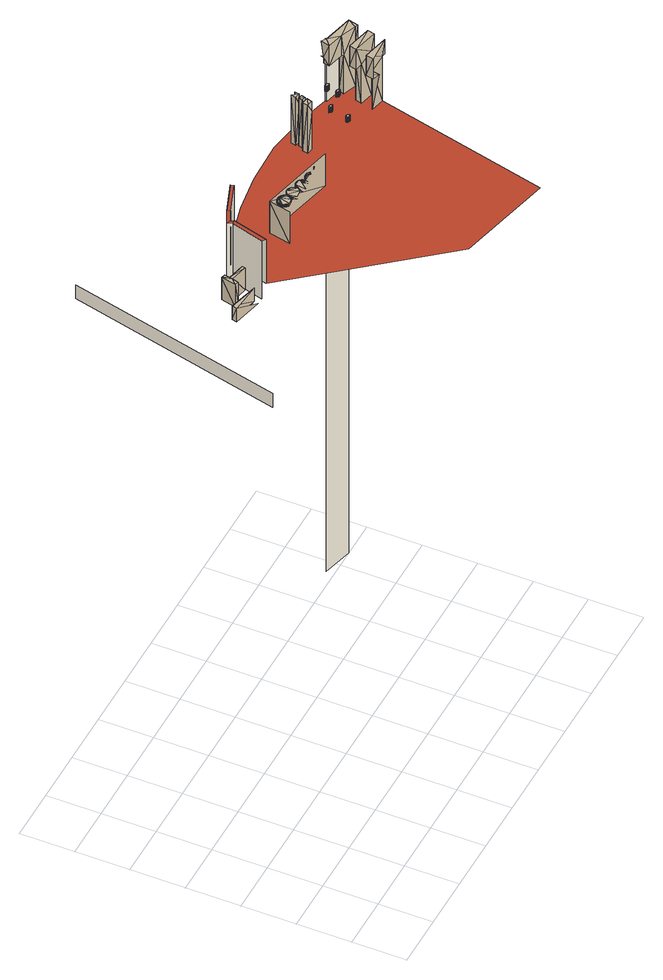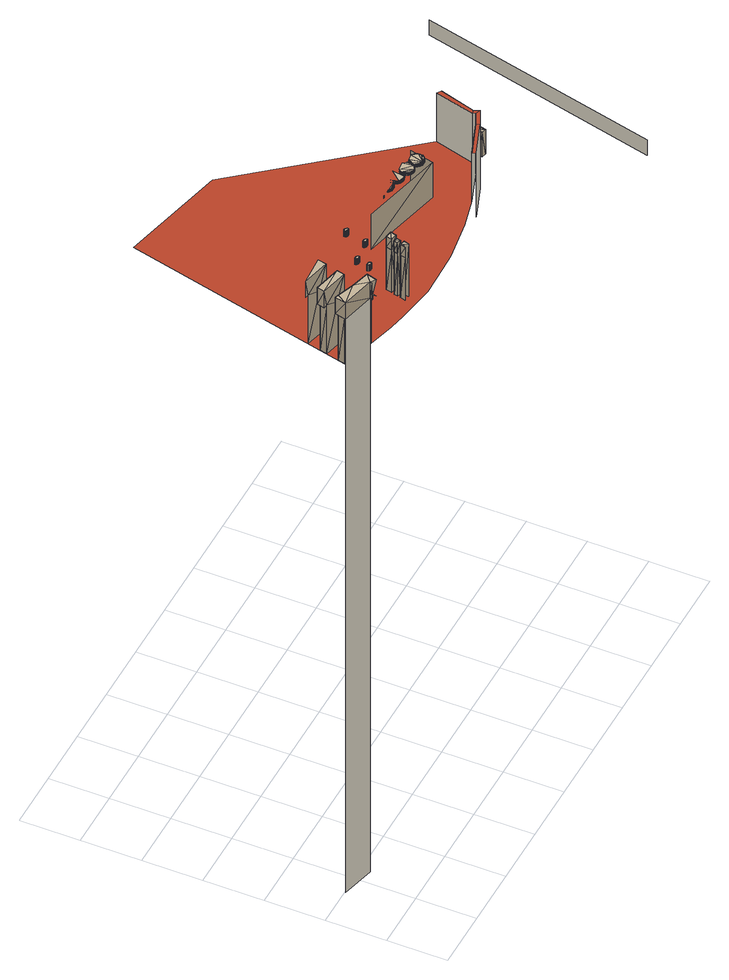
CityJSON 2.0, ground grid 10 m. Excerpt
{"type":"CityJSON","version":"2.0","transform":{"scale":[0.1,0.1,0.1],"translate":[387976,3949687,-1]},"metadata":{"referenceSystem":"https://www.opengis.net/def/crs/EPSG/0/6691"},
"CityObjects":{
"building1":{"type":"Building","attributes":{"延べ面積換算係数":"1","大字・町コード":"55","町・丁目コード":"1","13+区市町村コード+大字・町コード+町・丁目コード":"13101055001","地区計画":"大手町・丸の内・有楽町地区","class":"3002","usage":"401","measuredHeight":120.2,"storeysAboveGround":23,"storeysBelowGround":1,"RiverFloodingRiskAttribute.description":"10","RiverFloodingRiskAttribute.rank":"1","RiverFloodingRiskAttribute.depth":0.39,"RiverFloodingRiskAttribute.adminType":"2","RiverFloodingRiskAttribute.scale":"2","HighTideRiskAttribute.description":"2","HighTideRiskAttribute.rank":"1","HighTideRiskAttribute.depth":0.29,"BuildingDetailAttribute.buildingRoofEdgeArea":3352.26,"BuildingDetailAttribute.fireproofStructureType":"1001","BuildingDetailAttribute.urbanPlanType":"21","BuildingDetailAttribute.areaClassificationType":"22","BuildingDetailAttribute.districtsAndZonesType":"10","BuildingDetailAttribute.landUseType":"212","BuildingDetailAttribute.detailedUsage":"1210","BuildingDetailAttribute.specifiedBuildingCoverageRate":80,"BuildingDetailAttribute.specifiedFloorAreaRate":1300,"BuildingDetailAttribute.surveyYear":2021,"BuildingIDAttribute.prefecture":"13","BuildingIDAttribute.city":"13101"},"address":[{"country":"日本","locality":"東京都千代田区丸の内一丁目"}],"children":["building1-1","building1-2"],"geometry":[{"type":"MultiSurface","lod":"2","boundaries":[[[0,1,2,3]],[[4,5,6,7]],[[8,5,4,9]],[[10,11,7,6]],[[12,10,6,13]],[[5,14,13,6]],[[15,14,5,8]],[[16,17,14,15]],[[18,12,13,19]],[[13,14,17,19]],[[20,21,19,17]],[[22,20,17,16]],[[23,18,19,21]],[[24,25,22,16,15,8,9,26,27,28,29,30,31,32,33,34,35]],[[29,36,37,30]],[[38,37,36,39]],[[28,40,36,29]],[[36,40,41,39]],[[39,41,42,43]]],"semantics":{"surfaces":[{"type":"WallSurface"},{"type":"RoofSurface"}],"values":[0,1,0,0,0,1,0,0,0,1,1,0,0,1,0,1,0,1,0]}}]},
"building1-1":{"type":"BuildingInstallation","parents":["building1"],"geometry":[{"type":"MultiSurface","lod":"2","boundaries":[[[44,45,46]],[[45,47,46]],[[44,48,45]],[[49,44,46]],[[49,46,47]],[[47,45,50]],[[50,49,47]],[[51,52,53]],[[51,53,54]],[[55,56,51]],[[55,51,54]],[[56,52,51]],[[52,57,53]],[[54,53,58]],[[53,57,58]],[[55,54,56]],[[54,58,56]],[[57,59,58]],[[56,60,52]],[[61,59,57]],[[62,60,59]],[[57,52,62]],[[52,60,62]],[[61,62,59]],[[61,57,62]],[[58,63,56]],[[56,64,60]],[[65,59,60]],[[63,64,56]],[[58,59,63]],[[66,65,60]],[[63,59,65]],[[60,64,66]],[[66,64,63]],[[65,66,63]],[[67,68,69]],[[68,70,69]],[[71,67,69]],[[70,72,69]],[[73,71,69]],[[67,74,68]],[[72,73,69]],[[71,74,67]],[[70,68,72]],[[75,76,77]],[[68,74,72]],[[78,71,73]],[[79,78,73]],[[72,74,80]],[[81,71,78]],[[74,82,80]],[[81,78,79]],[[79,73,83]],[[84,72,80]],[[74,85,82]],[[83,81,79]],[[81,86,71]],[[80,82,85]],[[73,87,83]],[[84,80,85]],[[72,88,73]],[[89,74,71]],[[86,81,83]],[[87,86,83]],[[84,85,90]],[[88,72,84]],[[85,91,90]],[[92,86,87]],[[93,92,87]],[[88,84,90]],[[85,89,91]],[[85,74,89]],[[90,91,94]],[[87,95,93]],[[96,86,92]],[[91,97,94]],[[94,88,90]],[[96,98,86]],[[91,89,97]],[[92,93,96]],[[93,95,96]],[[87,99,95]],[[94,97,88]],[[88,100,73]],[[97,89,88]],[[98,96,95]],[[99,98,95]],[[88,89,101]],[[98,102,86]],[[89,103,101]],[[104,88,101]],[[89,105,103]],[[98,99,106]],[[99,107,106]],[[89,71,108]],[[109,98,106]],[[99,110,107]],[[109,106,107]],[[109,111,98]],[[110,109,107]],[[99,87,112]],[[111,102,98]],[[110,99,113]],[[111,109,110]],[[113,111,110]],[[99,112,113]],[[86,114,71]],[[102,111,113]],[[73,115,87]],[[112,102,113]],[[116,75,77]],[[100,115,73]],[[117,102,112]],[[118,117,112]],[[119,102,117]],[[119,117,118]],[[118,112,120]],[[120,119,118]],[[71,114,108]],[[87,115,112]],[[119,121,102]],[[122,119,120]],[[120,112,123]],[[124,122,120]],[[120,123,124]],[[121,122,124]],[[119,122,121]],[[123,121,124]],[[86,102,114]],[[125,115,100]],[[126,121,123]],[[123,112,127]],[[102,121,128]],[[129,126,123]],[[123,127,129]],[[128,121,126]],[[130,126,129]],[[131,130,129]],[[130,128,126]],[[129,127,131]],[[112,115,127]],[[128,130,131]],[[127,128,131]],[[108,114,132]],[[102,128,114]],[[133,128,127]],[[134,133,127]],[[133,114,128]],[[135,133,134]],[[127,115,134]],[[136,135,134]],[[135,137,133]],[[132,138,139]],[[136,134,140]],[[137,135,136]],[[140,137,136]],[[134,115,140]],[[139,138,141]],[[133,137,114]],[[138,142,141]],[[114,137,140]],[[115,114,140]],[[139,143,125]],[[143,115,125]],[[144,142,138]],[[145,114,115]],[[146,145,115]],[[147,139,141]],[[148,141,142]],[[149,148,142]],[[150,145,146]],[[147,143,139]],[[151,114,145]],[[152,150,146]],[[138,132,153]],[[142,144,149]],[[147,141,148]],[[154,148,149]],[[155,154,149]],[[150,151,145]],[[132,114,153]],[[154,147,148]],[[146,115,156]],[[146,156,152]],[[157,150,152]],[[149,144,155]],[[158,157,152]],[[147,154,155]],[[151,159,114]],[[144,147,155]],[[151,150,157]],[[152,156,158]],[[144,138,153]],[[151,157,158]],[[156,151,158]],[[160,161,115]],[[159,162,114]],[[163,147,144]],[[162,164,114]],[[115,161,156]],[[165,163,144]],[[166,151,156]],[[167,147,163]],[[168,166,156]],[[169,170,171]],[[170,172,171]],[[165,144,173]],[[174,169,171]],[[175,174,171]],[[165,173,163]],[[176,172,170]],[[177,168,156]],[[178,174,175]],[[179,175,171]],[[174,180,169]],[[181,178,175]],[[173,167,163]],[[178,180,174]],[[182,151,166]],[[183,115,143]],[[114,164,153]],[[180,178,181]],[[181,175,179]],[[144,153,173]],[[143,147,167]],[[180,184,169]],[[179,180,181]],[[182,166,168]],[[179,171,185]],[[184,180,179]],[[177,182,168]],[[185,184,179]],[[143,167,173]],[[186,151,182]],[[186,159,151]],[[153,143,173]],[[177,156,187]],[[185,171,188]],[[169,184,189]],[[189,184,185]],[[160,115,183]],[[186,182,177]],[[188,189,185]],[[187,186,177]],[[156,161,187]],[[143,153,190]],[[191,189,188]],[[153,192,190]],[[193,191,188]],[[194,186,187]],[[195,194,187]],[[196,190,192]],[[161,195,187]],[[183,143,190]],[[153,164,192]],[[191,197,189]],[[198,196,192]],[[192,191,193]],[[188,199,193]],[[186,194,159]],[[171,200,188]],[[196,183,190]],[[190,192,193]],[[194,195,159]],[[192,164,198]],[[195,161,159]],[[201,200,171]],[[196,198,202]],[[202,183,196]],[[198,203,202]],[[161,160,159]],[[193,199,190]],[[198,164,203]],[[160,162,159]],[[183,202,203]],[[197,192,190]],[[164,183,203]],[[191,192,197]],[[204,162,160]],[[205,164,162]],[[206,204,160]],[[199,197,190]],[[207,183,164]],[[208,207,164]],[[160,183,209]],[[160,209,206]],[[205,162,204]],[[210,208,164]],[[205,210,164]],[[211,183,207]],[[204,206,205]],[[209,183,211]],[[206,209,205]],[[207,208,211]],[[208,210,211]],[[205,209,210]],[[209,211,210]],[[169,189,212]],[[188,200,199]],[[212,189,197]],[[213,197,199]],[[214,213,199]],[[215,169,212]],[[216,197,213]],[[216,213,214]],[[214,199,217]],[[217,216,214]],[[199,200,217]],[[197,216,212]],[[212,216,217]],[[200,212,217]],[[218,212,200]],[[219,218,200]],[[218,220,212]],[[220,218,219]],[[219,200,221]],[[220,222,212]],[[221,220,219]],[[200,223,221]],[[222,220,221]],[[223,222,221]],[[201,224,200]],[[225,222,223]],[[226,225,223]],[[200,227,223]],[[228,222,225]],[[225,226,229]],[[230,225,229]],[[230,228,225]],[[226,223,231]],[[212,222,232]],[[224,227,200]],[[228,230,229]],[[229,226,231]],[[231,228,229]],[[223,227,231]],[[233,228,231]],[[222,228,232]],[[234,233,231]],[[231,227,234]],[[228,233,232]],[[233,234,232]],[[234,227,232]],[[212,232,235]],[[236,232,227]],[[237,236,227]],[[236,238,232]],[[237,227,239]],[[238,236,237]],[[239,238,237]],[[227,240,239]],[[232,238,241]],[[241,238,239]],[[240,241,239]],[[242,240,227]],[[243,241,240]],[[244,243,240]],[[245,241,243]],[[240,246,244]],[[245,243,244]],[[246,245,244]],[[242,227,224]],[[232,247,235]],[[240,248,246]],[[241,245,249]],[[249,245,246]],[[248,249,246]],[[232,241,247]],[[240,250,248]],[[251,249,248]],[[242,250,240]],[[252,251,248]],[[241,249,253]],[[248,254,252]],[[255,249,251]],[[255,251,252]],[[254,255,252]],[[254,248,256]],[[249,255,257]],[[257,255,254]],[[241,253,247]],[[248,250,256]],[[256,257,254]],[[249,257,253]],[[242,258,259]],[[260,116,77]],[[253,257,256]],[[261,262,247]],[[250,253,256]],[[261,259,263]],[[264,261,263]],[[261,265,266]],[[242,259,266]],[[261,247,265]],[[264,263,265]],[[263,266,265]],[[267,261,264]],[[242,266,265]],[[268,269,253]],[[267,264,265]],[[263,270,266]],[[265,247,242]],[[268,253,250]],[[242,271,250]],[[267,265,266]],[[263,259,270]],[[272,268,250]],[[267,273,261]],[[250,274,272]],[[242,247,270]],[[247,267,270]],[[270,267,266]],[[269,268,272]],[[247,253,275]],[[250,276,274]],[[274,269,272]],[[247,277,267]],[[278,270,267]],[[253,269,279]],[[275,277,247]],[[280,278,267]],[[242,270,281]],[[250,271,276]],[[275,253,279]],[[282,269,274]],[[267,277,280]],[[283,282,274]],[[270,278,281]],[[280,277,278]],[[270,259,284]],[[242,281,271]],[[277,281,278]],[[274,276,283]],[[279,269,282]],[[279,282,283]],[[276,279,283]],[[271,281,277]],[[275,271,277]],[[285,279,276]],[[285,275,279]],[[286,285,276]],[[276,271,286]],[[285,287,275]],[[271,275,288]],[[286,271,288]],[[275,287,288]],[[285,286,287]],[[286,288,287]],[[289,290,261]],[[267,270,273]],[[270,284,273]],[[291,273,284]],[[292,291,284]],[[284,259,293]],[[261,273,294]],[[294,273,291]],[[291,292,295]],[[292,296,295]],[[292,284,293]],[[294,291,295]],[[296,292,293]],[[295,296,293]],[[294,295,293]],[[289,261,294]],[[293,259,297]],[[294,293,298]],[[293,299,298]],[[298,289,294]],[[298,299,300]],[[299,301,300]],[[300,289,298]],[[299,293,297]],[[300,301,302]],[[301,303,302]],[[302,289,300]],[[301,299,297]],[[303,301,297]],[[302,303,289]],[[303,297,289]],[[289,297,304]],[[305,306,297]],[[297,307,304]],[[304,307,308]],[[309,310,307]],[[307,310,308]],[[311,304,308]],[[308,310,311]],[[297,312,307]],[[313,314,304]],[[315,316,307]],[[307,316,309]],[[313,304,311]],[[310,309,311]],[[311,309,313]],[[309,316,313]],[[315,307,317]],[[304,314,318]],[[289,304,319]],[[313,316,314]],[[316,315,314]],[[314,315,318]],[[315,317,318]],[[317,307,312]],[[304,318,319]],[[318,317,320]],[[317,321,320]],[[320,319,318]],[[297,306,312]],[[322,320,321]],[[323,322,321]],[[321,317,312]],[[322,319,320]],[[289,319,324]],[[321,312,323]],[[322,323,319]],[[323,312,319]],[[319,312,325]],[[312,326,325]],[[327,319,325]],[[326,312,328]],[[325,326,327]],[[326,328,327]],[[328,312,306]],[[319,327,324]],[[327,328,329]],[[328,330,329]],[[328,306,330]],[[324,327,329]],[[329,330,324]],[[330,306,324]],[[331,332,306]],[[333,324,334]],[[324,306,334]],[[306,332,334]],[[331,335,332]],[[333,334,336]],[[334,332,337]],[[338,334,337]],[[332,339,337]],[[340,334,338]],[[335,339,332]],[[338,337,340]],[[337,339,340]],[[334,340,336]],[[340,339,341]],[[342,343,339]],[[339,343,341]],[[344,340,341]],[[336,335,345]],[[342,339,335]],[[340,344,336]],[[341,343,344]],[[343,342,344]],[[344,342,336]],[[342,335,336]],[[346,347,348]],[[349,350,351]],[[348,349,346]],[[349,351,346]],[[352,346,351]],[[353,352,351]],[[354,346,352]],[[354,352,353]],[[353,351,355]],[[354,356,346]],[[355,354,353]],[[351,357,355]],[[355,357,354]],[[357,356,354]],[[351,358,357]],[[346,356,359]],[[359,356,357]],[[358,359,357]],[[360,359,358]],[[361,360,358]],[[346,359,362]],[[358,351,363]],[[360,362,359]],[[364,360,361]],[[365,364,361]],[[366,260,77]],[[361,358,363]],[[364,362,360]],[[361,363,365]],[[367,368,351]],[[362,364,365]],[[369,346,362]],[[351,368,363]],[[363,362,365]],[[363,370,362]],[[371,372,346]],[[370,373,362]],[[368,370,363]],[[373,369,362]],[[374,373,370]],[[375,374,370]],[[376,375,370]],[[371,346,369]],[[377,373,374]],[[377,374,375]],[[376,377,375]],[[369,373,377]],[[376,370,368]],[[369,377,376]],[[368,369,376]],[[378,369,368]],[[379,378,368]],[[367,351,380]],[[368,367,379]],[[371,369,378]],[[381,378,379]],[[382,381,379]],[[381,371,378]],[[379,367,382]],[[371,381,382]],[[367,371,382]],[[383,371,367]],[[384,383,367]],[[385,383,384]],[[372,371,383]],[[386,385,384]],[[385,372,383]],[[384,367,380]],[[384,380,386]],[[385,386,372]],[[386,380,372]],[[387,372,380]],[[388,387,380]],[[389,372,387]],[[390,387,388]],[[391,392,393]],[[394,391,393]],[[391,394,395]],[[394,396,395]],[[397,398,399]],[[400,399,398]],[[401,397,399]],[[400,398,402]],[[403,399,400]],[[404,397,401]],[[398,397,405]],[[401,399,406]],[[402,398,405]],[[399,403,406]],[[404,400,402]],[[406,403,400]],[[405,404,402]],[[404,407,400]],[[405,397,404]],[[408,409,410]],[[404,401,406]],[[407,406,400]],[[411,410,409]],[[412,408,410]],[[411,413,410]],[[410,413,412]],[[404,406,407]],[[411,409,414]],[[409,408,415]],[[416,417,418]],[[419,413,411]],[[414,409,415]],[[420,416,418]],[[408,412,421]],[[421,411,414]],[[422,419,411]],[[417,423,418]],[[424,413,419]],[[412,413,424]],[[415,421,414]],[[421,422,411]],[[408,421,415]],[[422,424,419]],[[421,412,424]],[[420,425,416]],[[416,425,417]],[[421,424,422]],[[420,418,426]],[[427,425,420]],[[426,418,428]],[[429,427,420]],[[430,425,427]],[[420,426,429]],[[429,430,427]],[[426,428,429]],[[431,432,433]],[[432,434,433]],[[435,431,433]],[[434,436,433]],[[436,435,433]],[[436,437,435]],[[438,436,434]],[[439,440,441]],[[442,443,444]],[[440,445,441]],[[442,444,446]],[[440,439,447]],[[448,442,446]],[[447,439,441]],[[449,437,436]],[[434,432,450]],[[444,443,451]],[[452,451,443]],[[453,443,442]],[[444,37,446]],[[37,454,446]],[[37,36,448]],[[448,446,454]],[[454,37,448]],[[445,455,441]],[[37,444,456]],[[449,457,437]],[[455,447,441]],[[458,442,448]],[[459,36,37]],[[438,449,436]],[[460,459,37]],[[458,453,442]],[[461,440,447]],[[36,462,448]],[[463,447,455]],[[464,463,455]],[[452,459,465]],[[438,434,450]],[[459,460,465]],[[452,443,453]],[[466,447,463]],[[467,455,445]],[[462,458,448]],[[466,463,464]],[[468,464,455]],[[40,36,459]],[[445,440,469]],[[470,440,461]],[[471,453,458]],[[438,450,472]],[[468,466,464]],[[452,473,459]],[[461,447,466]],[[467,468,455]],[[458,462,471]],[[474,475,471]],[[462,474,471]],[[440,470,469]],[[471,476,453]],[[473,452,453]],[[36,40,462]],[[467,445,469]],[[475,477,471]],[[467,478,461]],[[461,466,467]],[[474,28,475]],[[470,461,478]],[[41,40,459]],[[466,468,467]],[[462,28,474]],[[473,41,459]],[[469,470,478]],[[479,478,467]],[[479,469,478]],[[467,469,479]],[[471,477,476]],[[475,28,477]],[[473,453,476]],[[462,40,28]],[[480,481,476]],[[482,481,480]],[[480,477,40]],[[480,40,482]],[[477,28,40]],[[473,476,481]],[[40,41,482]],[[481,482,473]],[[482,41,473]]]}]},
"building1-2":{"type":"BuildingInstallation","parents":["building1"],"geometry":[{"type":"MultiSurface","lod":"2","boundaries":[[[483,484,485,486]],[[486,485,487,488]],[[489,490,484,483]],[[488,487,491,492]],[[492,491,493,494]],[[495,496,490,489]],[[494,493,497,498]],[[499,500,496,495]],[[498,497,501,502]],[[502,501,503,504]],[[505,506,500,499]],[[503,501,497,493,491,487,485,484,490,496,500,506,507,508,509,510,511,512,513,514,515,516,517,518]],[[504,503,518,519]],[[520,507,506,505]],[[521,508,507,520]],[[519,518,517,522]],[[523,509,508,521]],[[524,510,509,523]],[[522,517,516,525]],[[526,511,510,524]],[[525,516,515,527]],[[512,511,526,528]],[[529,513,512,528]],[[527,515,514,530]],[[530,514,513,529]],[[531,532,533,534]],[[535,536,531,534]],[[533,532,537,538]],[[538,537,539,540]],[[541,542,536,535]],[[540,539,543,544]],[[544,543,545,546]],[[546,545,547,548]],[[549,550,542,541]],[[548,547,551,552]],[[551,547,545,543,539,537,532,531,536,542,550,553,554,555,556,557,558,559,560,561,562,563]],[[564,553,550,549]],[[554,553,564,565]],[[552,551,563,566]],[[567,555,554,565]],[[566,563,562,568]],[[569,556,555,567]],[[568,562,561,570]],[[571,557,556,569]],[[570,561,560,572]],[[573,558,557,571]],[[574,559,558,573]],[[572,560,559,574]],[[575,576,577,578]],[[579,580,576,575]],[[578,577,581,582]],[[583,584,580,579]],[[582,581,585,586]],[[586,585,587,588]],[[588,587,589,590]],[[591,592,584,583]],[[590,589,593,594]],[[595,596,592,591]],[[594,593,597,598]],[[596,599,600,601,602,603,604,605,606,607,608,597,593,589,587,585,581,577,576,580,584,592]],[[609,599,596,595]],[[610,600,599,609]],[[601,600,610,611]],[[597,608,612,598]],[[613,602,601,611]],[[612,608,607,614]],[[615,603,602,613]],[[614,607,606,616]],[[604,603,615,617]],[[616,606,605,618]],[[618,605,604,617]],[[619,620,621,622]],[[622,621,623,624]],[[625,626,620,619]],[[624,623,627,628]],[[627,629,630,628]],[[630,629,631,632]],[[633,634,626,625]],[[632,631,635,636]],[[637,638,634,633]],[[636,635,639,640]],[[640,639,641,642]],[[639,635,631,629,627,623,621,620,626,634,638,643,644,645,646,647,648,649,650,651,641]],[[652,643,638,637]],[[644,643,652,653]],[[642,641,651,654]],[[655,645,644,653]],[[654,651,650,656]],[[657,646,645,655]],[[658,647,646,657]],[[656,650,649,659]],[[660,648,647,658]],[[659,649,648,660]],[[579,575,578,582,586,588,590,594,598,612,614,616,618,617,615,613,611,610,609,595,591,583]],[[570,572,574,573,571,569,567,565,564,549,541,535,534,533,538,540,544,546,548,552,566,568]],[[525,527,530,529,528,526,524,523,521,520,505,499,495,489,483,486,488,492,494,498,502,504,519,522]],[[656,659,660,658,657,655,653,652,637,633,625,619,622,624,628,630,632,636,640,642,654]]]}]}
},
"vertices":[
[100,593,1040],[100,593,1071],[5,192,1071],[5,192,1040],[236,314,1170],[254,380,1170],[247,379,1170],[230,319,1170],[254,380,1071],[236,314,1071],[247,379,1040],[230,319,1040],[243,388,1040],[243,388,1170],[251,385,1170],[251,385,1071],[273,395,1071],[273,395,1170],[270,401,1040],[270,401,1170],[330,416,1170],[328,422,1170],[330,416,1071],[328,422,1040],[450,438,1071],[380,428,1071],[452,51,1071],[633,8,1071],[725,396,1071],[669,410,1071],[669,413,1071],[624,425,1071],[596,430,1071],[567,435,1071],[533,440,1071],[479,439,1071],[669,410,1170],[669,413,1170],[677,418,1170],[677,415,1170],[725,396,1170],[733,401,1170],[733,401,6],[677,415,6],
[163,332,1040],[163,332,1070],[165,341,1040],[165,341,1070],[217,319,1040],[219,327,1040],[219,327,1070],[194,350,1090],[200,377,1090],[194,350,1040],[201,348,1040],[201,348,1090],[204,359,1090],[200,377,1040],[204,359,1040],[205,365,1040],[205,365,1090],[208,375,1040],[208,375,1090],[237,352,1040],[237,352,1090],[238,358,1040],[238,358,1090],[344,335,1142],[344,334,1142],[344,335,1147],[344,334,1147],[344,336,1142],[345,333,1147],[344,336,1147],[345,333,1142],[338,320,1071],[338,320,1142],[347,360,1142],[344,337,1142],[344,337,1147],[345,332,1147],[344,338,1142],[345,332,1142],[344,338,1147],[346,331,1147],[346,331,1142],[344,339,1142],[344,339,1147],[348,329,1147],[348,329,1142],[346,330,1147],[346,330,1142],[344,340,1142],[344,340,1147],[347,329,1147],[344,341,1147],[344,341,1142],[347,329,1142],[344,342,1142],[344,342,1147],[351,327,1147],[349,328,1147],[346,345,1142],[349,328,1142],[349,327,1147],[349,327,1142],[345,342,1142],[345,342,1147],[351,327,1142],[345,343,1142],[345,343,1147],[346,344,1142],[346,345,1147],[346,344,1147],[357,349,1142],[357,349,1147],[347,360,1071],[347,346,1142],[347,346,1147],[348,347,1142],[348,347,1147],[350,348,1142],[349,348,1142],[350,348,1147],[349,348,1147],[361,328,1147],[351,349,1142],[353,349,1147],[353,349,1142],[351,349,1147],[352,349,1142],[352,349,1147],[361,328,1142],[354,349,1142],[354,349,1147],[355,349,1142],[355,349,1147],[356,349,1142],[362,328,1142],[362,328,1147],[356,349,1147],[363,329,1147],[363,329,1142],[366,335,1147],[365,332,1142],[358,349,1142],[358,349,1147],[365,332,1147],[364,330,1147],[364,330,1142],[359,349,1142],[361,348,1142],[359,349,1147],[366,335,1142],[365,331,1147],[365,331,1142],[361,348,1147],[360,348,1142],[360,348,1147],[365,344,1142],[365,343,1147],[365,344,1147],[365,343,1142],[366,333,1147],[367,339,1142],[366,333,1142],[362,347,1142],[366,334,1147],[362,347,1147],[367,329,1142],[367,328,1142],[367,329,1147],[367,328,1147],[366,334,1142],[367,330,1142],[367,330,1147],[368,327,1147],[363,347,1147],[367,331,1142],[367,332,1147],[367,332,1142],[367,331,1147],[363,347,1142],[367,339,1147],[367,333,1142],[367,333,1147],[363,346,1142],[363,346,1147],[367,334,1147],[367,334,1142],[367,336,1147],[367,335,1142],[367,336,1142],[367,335,1147],[364,345,1142],[364,345,1147],[367,337,1147],[368,337,1142],[367,337,1142],[368,337,1147],[369,340,1147],[372,322,1147],[367,338,1147],[367,338,1142],[366,343,1142],[366,342,1142],[366,343,1147],[367,340,1147],[367,340,1142],[366,342,1147],[366,341,1142],[366,341,1147],[369,340,1142],[368,338,1142],[368,338,1147],[372,322,1142],[369,339,1142],[369,339,1147],[370,340,1142],[370,340,1147],[371,341,1142],[371,341,1147],[371,342,1142],[371,342,1147],[386,324,1147],[372,342,1142],[372,342,1147],[376,344,1147],[374,343,1142],[373,343,1147],[373,343,1142],[374,343,1147],[376,344,1142],[375,344,1142],[375,344,1147],[386,324,1142],[377,344,1142],[377,344,1147],[378,344,1142],[378,344,1147],[379,344,1147],[379,344,1142],[390,330,1147],[380,344,1142],[380,344,1147],[381,344,1142],[381,344,1147],[390,330,1142],[382,343,1147],[382,343,1142],[386,341,1147],[383,343,1142],[383,343,1147],[386,341,1142],[384,342,1147],[384,342,1142],[385,342,1147],[385,342,1142],[388,326,1147],[389,327,1147],[487,326,1071],[389,327,1142],[388,326,1142],[389,328,1147],[389,328,1142],[390,329,1142],[390,329,1147],[390,331,1142],[387,340,1142],[388,339,1142],[390,331,1147],[390,334,1147],[387,340,1147],[391,332,1142],[388,339,1147],[390,334,1142],[389,337,1147],[390,333,1142],[390,332,1147],[389,337,1142],[390,332,1142],[390,333,1147],[388,338,1142],[388,338,1147],[391,332,1147],[389,336,1142],[389,336,1147],[389,335,1142],[389,335,1147],[397,337,1142],[390,321,1142],[391,333,1142],[391,333,1147],[393,335,1147],[393,335,1142],[392,334,1142],[392,334,1147],[397,337,1147],[394,336,1142],[394,336,1147],[395,337,1142],[395,337,1147],[396,337,1142],[396,337,1147],[398,338,1142],[394,317,1147],[409,335,1147],[398,338,1147],[399,338,1142],[400,338,1147],[399,338,1147],[400,338,1142],[406,337,1147],[401,338,1142],[402,338,1142],[402,338,1147],[401,338,1147],[403,338,1147],[403,338,1142],[406,337,1142],[404,338,1142],[404,338,1147],[405,337,1142],[405,337,1147],[409,335,1142],[407,337,1142],[407,337,1147],[408,336,1142],[408,336,1147],[408,335,1142],[408,335,1147],[412,322,1147],[410,334,1147],[412,322,1142],[410,334,1142],[412,329,1147],[412,329,1142],[411,333,1147],[411,333,1142],[411,332,1147],[411,332,1142],[412,331,1142],[412,330,1147],[412,331,1147],[412,330,1142],[413,327,1147],[416,329,1142],[414,327,1142],[415,328,1142],[415,328,1147],[414,327,1147],[416,329,1147],[416,330,1142],[416,330,1147],[417,330,1142],[417,330,1147],[418,331,1142],[418,331,1147],[419,331,1147],[419,331,1142],[420,332,1142],[420,332,1147],[422,332,1142],[422,332,1147],[421,332,1142],[421,332,1147],[487,326,1142],[429,331,1147],[426,332,1147],[426,332,1142],[423,332,1147],[429,331,1142],[432,329,1142],[423,332,1142],[424,332,1142],[424,332,1147],[425,332,1147],[425,332,1142],[427,332,1142],[427,332,1147],[432,329,1147],[428,332,1142],[428,332,1147],[430,331,1142],[430,331,1147],[431,330,1142],[431,330,1147],[433,328,1142],[433,328,1147],[434,327,1142],[433,327,1142],[447,328,1142],[446,328,1142],[446,328,1147],[447,328,1147],[448,328,1142],[448,328,1147],[546,395,1071],[544,385,1071],[544,385,1179],[555,383,1158],[546,395,1179],[555,383,1071],[555,383,1179],[557,393,1158],[557,393,1071],[558,393,1179],[558,393,1158],[554,406,1071],[552,399,1071],[552,399,1179],[559,398,1158],[554,406,1179],[559,397,1179],[559,398,1071],[560,404,1071],[553,411,1179],[555,420,1179],[553,411,1071],[559,397,1158],[561,409,1158],[560,404,1158],[561,404,1158],[555,420,1071],[561,404,1179],[562,409,1179],[561,409,1071],[562,409,1158],[564,418,1071],[564,418,1158],[564,418,1179],[666,325,1158],[666,325,1203],[669,339,1158],[669,339,1203],[680,321,1158],[683,335,1158],[683,335,1071],[709,329,1170],[675,360,1158],[675,360,1203],[678,373,1158],[663,403,1158],[663,403,1203],[666,414,1170],[678,373,1203],[666,414,1158],[689,357,1158],[669,410,1158],[709,329,1071],[716,328,1203],[668,420,1203],[676,414,1203],[693,395,1203],[669,413,1158],[692,369,1158],[668,420,1170],[706,315,1071],[693,395,1158],[676,414,1170],[677,417,1170],[714,351,1170],[700,402,1158],[689,357,1071],[692,369,1071],[677,417,1203],[714,351,1071],[717,363,1170],[717,363,1071],[724,362,1203],[721,349,1203],[697,393,1158],[716,328,1170],[733,401,1203],[700,402,1071],[697,393,1071],[722,384,1203],[722,384,1071],[721,349,1170],[724,362,1170],[722,384,1170],[728,382,1203],[728,382,1170],
[561,316,1158],[561,316,1170],[560,316,1170],[560,316,1158],[559,316,1170],[559,316,1158],[561,317,1158],[561,317,1170],[559,317,1170],[559,317,1158],[558,317,1170],[558,317,1158],[562,317,1158],[562,317,1170],[557,317,1170],[557,317,1158],[562,318,1158],[562,318,1170],[556,318,1170],[556,318,1158],[555,319,1170],[555,319,1158],[562,319,1158],[562,319,1170],[562,320,1170],[561,320,1170],[561,321,1170],[560,321,1170],[559,321,1170],[559,322,1170],[558,322,1170],[557,322,1170],[556,322,1170],[556,321,1170],[555,321,1170],[555,320,1170],[555,320,1158],[562,320,1158],[561,320,1158],[555,321,1158],[561,321,1158],[560,321,1158],[556,321,1158],[559,321,1158],[556,322,1158],[559,322,1158],[558,322,1158],[557,322,1158],[569,352,1170],[568,352,1170],[568,352,1158],[569,352,1158],[570,352,1158],[570,352,1170],[567,352,1170],[567,352,1158],[566,352,1170],[566,352,1158],[571,353,1158],[571,353,1170],[566,353,1170],[566,353,1158],[565,353,1170],[565,353,1158],[564,354,1170],[564,354,1158],[571,354,1158],[571,354,1170],[564,355,1170],[564,355,1158],[571,355,1170],[570,355,1170],[570,356,1170],[569,356,1170],[568,357,1170],[567,357,1170],[566,357,1170],[565,357,1170],[564,357,1170],[564,356,1170],[563,356,1170],[571,355,1158],[570,355,1158],[563,356,1158],[570,356,1158],[564,356,1158],[569,356,1158],[564,357,1158],[568,357,1158],[565,357,1158],[567,357,1158],[566,357,1158],[607,357,1158],[607,357,1170],[606,357,1170],[606,357,1158],[608,357,1158],[608,357,1170],[605,357,1170],[605,357,1158],[609,357,1158],[609,357,1170],[604,357,1170],[604,357,1158],[604,358,1170],[604,358,1158],[603,358,1170],[603,358,1158],[609,358,1158],[609,358,1170],[602,359,1170],[602,359,1158],[609,359,1158],[609,359,1170],[602,360,1170],[602,360,1158],[609,360,1170],[608,360,1170],[608,361,1170],[607,361,1170],[606,362,1170],[605,362,1170],[604,362,1170],[603,362,1170],[602,362,1170],[602,361,1170],[609,360,1158],[608,360,1158],[608,361,1158],[602,361,1158],[607,361,1158],[602,362,1158],[606,362,1158],[603,362,1158],[605,362,1158],[604,362,1158],[612,379,1158],[612,379,1170],[611,379,1170],[611,379,1158],[610,379,1170],[610,379,1158],[613,379,1158],[613,379,1170],[609,379,1170],[609,379,1158],[608,379,1170],[608,379,1158],[608,380,1170],[608,380,1158],[614,380,1158],[614,380,1170],[607,380,1170],[607,380,1158],[614,381,1158],[614,381,1170],[607,381,1170],[607,381,1158],[606,382,1170],[606,382,1158],[613,382,1170],[612,383,1170],[611,383,1170],[611,384,1170],[610,384,1170],[609,384,1170],[608,384,1170],[607,384,1170],[606,383,1170],[613,382,1158],[612,383,1158],[606,383,1158],[611,383,1158],[607,384,1158],[611,384,1158],[610,384,1158],[608,384,1158],[609,384,1158]
]}
